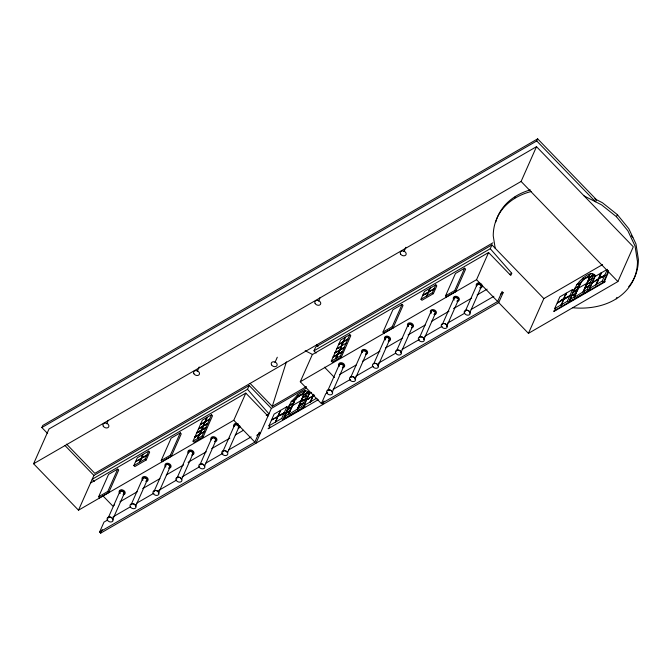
<?xml version="1.0" encoding="UTF-8"?>
<svg xmlns="http://www.w3.org/2000/svg" width="672" height="672" viewBox="0 0 672 672"><rect width="100%" height="100%" fill="white"/><g stroke="black" fill="none" stroke-linecap="round" stroke-linejoin="round"><path stroke-width="1.01" d="M250.102 383.418L272.278 406.358L286.415 361.855M47.603 433.499L41.849 427.543L42.773 425.452L537.659 138.86L596.459 199.685L595.535 201.776L536.735 140.952L537.659 138.86M267.985 416.052L245.809 393.112L233.772 420.277L78.498 510.199L33.6 463.756L49.006 428.988L536.508 146.672L633.301 246.792L617.896 281.568L528.444 333.362L476.549 279.686L488.586 252.521L510.762 275.461L511.745 273.252L490.266 248.716L491.954 244.91L543.85 298.595L528.444 333.362M106.697 423.772L108.242 420.277M78.498 510.199L93.904 475.423L249.178 385.51L271.354 408.442L255.948 443.218M99.49 498.036L98.658 496.734L108.562 474.382L117.734 469.073L118.7 470.072L108.671 492.727M98.658 496.734L107.831 491.425L117.734 469.073M488.586 252.521L312.32 354.589L300.283 381.755L321.384 403.586L497.65 301.51L502.051 291.572L503.126 292.69L498.725 302.627L100.674 533.14L99.607 532.031L104 522.102L107.638 520.002M100.674 533.14L102.27 529.528M108.133 518.062L119.801 491.736M141.532 458.296L143.119 454.373L148.697 451.139L149.671 452.138L146.202 459.967L134.803 466.57L133.837 465.562L135.526 461.748L141.212 458.632M135.526 461.748L137.306 457.741L143.119 454.373M124.186 493.576L112.518 519.901A2.377 1.772 23.9 0 0 109.805 517.096M133.837 465.562L139.415 462.336L141.112 458.522M135.61 461.555L141.196 458.321L142.884 454.507M139.415 462.336L141.338 458.388L147.118 455.062L148.697 451.139M140.599 460.404L141.196 458.321M139.65 462.202L145.228 458.968L147.025 455.263L143.842 457.111M131.074 504.781L142.741 478.456M147.118 480.295L135.458 506.621A2.377 1.772 23.9 0 0 134.207 504.185A2.377 1.772 23.9 0 0 131.317 504.386M197.291 371.305L199.231 366.937M162.044 461.815L161.204 460.513L171.116 438.161L180.289 432.844L181.255 433.852L171.217 456.498M165.673 465.175L154.006 491.501A2.377 1.772 23.9 0 1 154.258 491.106M161.204 460.513L170.386 455.196L180.289 432.844M158.39 493.34L170.058 467.015M201.575 430.13L207.094 417.329L211.562 414.733L212.528 415.741L203.162 436.876L193.99 442.184L193.024 441.185L194.83 437.111L199.408 434.633M194.83 437.111L196.678 432.936L205.96 427.736L201.482 430.324L199.727 434.297L201.482 430.324M196.678 432.936L198.526 428.761L207.791 423.251L209.656 419.387L207.866 420.428M204.952 422.117L200.374 424.595L198.526 428.761M200.374 424.595L202.39 420.05L207.094 417.329M177.358 477.28L188.614 451.895M193.024 441.185L197.492 438.589L199.298 434.524M194.914 436.909L199.391 434.322L201.256 430.458L196.787 433.045M196.762 432.734L201.239 430.147L203.104 426.283L198.635 428.879M204.851 421.999L203.087 425.972L206.909 424.082M200.466 424.393L204.935 421.806L206.858 417.455M197.492 438.589L199.525 434.389L204.112 431.911L205.85 427.627M197.602 438.707L199.391 434.322M202.633 427.745L203.339 426.157M203.314 425.846L204.481 423.57M207.194 417.438L205.271 421.781L209.639 419.084L211.562 414.733M181.742 479.119L192.99 453.734M197.828 438.572L202.196 435.868L204.002 431.794M201.466 430.013L205.943 427.426L207.791 423.251M199.878 464.932L211.546 438.606M204.683 465.839L215.93 440.446M94.231 481.53L92.215 479.228L247.489 389.306L249.178 385.51M234.486 425.326L222.818 451.651A2.377 1.772 23.9 0 0 222.718 452.113M227.615 452.55L238.862 427.165M274.974 362.468L277.292 357.235M99.607 532.031L254.881 442.109L259.274 432.18L260.35 433.289L256.712 435.397M318.545 301.09L320.09 297.595M318.217 399.731L268.078 428.77L270.102 427.081L268.918 425.855L274.142 414.07L286.902 406.678L288.086 407.904L282.87 419.689L281.686 418.463L286.902 406.678M277.754 416.43L275.402 422.444L277.981 416.296L284.55 412.692L271.488 420.059L278.057 416.455M277.838 416.228L280.636 410.306L278.074 416.094M275.772 421.621L276.503 419.966M278.426 415.624L279.157 413.969M307.364 391.927A12.97 4.116 -44 0 1 308.826 392.876L308.935 393.901L302.744 407.887L285.491 417.875L284.306 416.648L285.886 413.087L290.086 410.995M285.886 413.087L287.549 409.324L291.757 407.232L288.565 409.08M287.549 409.324L289.178 405.644L293.387 403.553M289.178 405.644L291.236 401.671L294.739 400.512M283.71 419.202L288.07 409.366M316.016 353.094L314.009 350.792L315.689 346.987L491.954 244.91M284.861 418.53L285.659 416.724M284.306 416.648L288.296 414.338L289.876 410.777M285.97 412.885L289.96 410.575L291.539 407.005M287.641 409.122L291.631 406.804L293.168 403.334M289.271 405.443L293.261 403.133L294.521 400.285M288.296 414.338L294.815 400.168A6.586 2.092 -44 0 1 300.258 395.111A6.586 2.092 -44 0 1 303.442 395.17L302.828 397.261M288.506 414.557L294.613 401.318M288.834 414.372L297.242 409.156L303.442 395.17M297.242 409.156L297.78 409.189L299.149 405.401L303.349 403.318L306.65 395.875L305.054 396.799M301.048 404.502L299.233 405.199L300.796 401.68L304.786 399.37M302.694 400.772L300.888 401.478L302.442 397.967L306.432 395.657M303.794 394.918L302.534 397.765L306.524 395.455L307.684 392.053L303.794 394.918L303.164 397.034M297.461 409.382L302.005 399.126M297.78 409.189L299.359 405.628L300.955 404.704M299.452 405.426L300.619 402.78M301.098 401.696L301.879 399.941M297.57 408.971L301.56 406.661L303.139 403.091M306.65 395.875L306.524 395.455M303.022 408.013L309.431 393.548A13.625 4.326 -44 0 0 307.776 391.448M304.055 407.417L304.844 405.628M282.87 419.689L304.895 406.93L303.71 405.703L309.977 402.074L312.766 396.505L310.968 397.538M308.372 398.899L306.365 399.714L312.631 396.085L313.37 394.43M309.977 402.074L310.422 402.167L312.774 396.144L314.563 395.111M313.597 394.296L313.076 396.169M311.522 399.68L312.992 396.371M343.543 341.712L345.358 337.252L349.835 334.664L350.801 335.664L341.435 356.798L332.262 362.116L331.296 361.108L333.102 357.034L342.468 351.632L344.232 347.659L334.95 352.867L339.528 350.389M333.102 357.034L334.95 352.867M335.034 352.666L336.798 348.692L346.055 343.182L347.819 339.209L343.451 341.905L341.586 345.769L343.35 341.796L347.819 339.209M340.544 343.594L343.224 342.04L338.646 344.518L336.798 348.692M338.646 344.518L340.662 339.973L345.358 337.252M331.296 361.108L335.765 358.52L337.68 354.556L334.102 356.63M333.186 356.84L337.663 354.245L339.419 350.272M339.511 350.078L341.376 346.214M343.115 341.93L341.603 346.08M338.73 344.324L343.207 341.729L345.131 337.386M335.765 358.52L337.798 354.312M337.999 354.228L341.502 345.971M336.101 358.495L337.663 354.245M340.906 347.668L339.847 350.053L344.207 347.348L346.055 343.182M335.992 358.386L340.469 355.799L342.384 351.834L338.806 353.909M343.434 341.594L347.911 339.007L349.835 334.664M321.384 403.586L325.786 393.649L327.608 392.599M339.301 364.627L327.634 390.953A2.377 1.772 23.9 0 1 328.255 390.256M322.459 404.695L324.064 401.083M332.43 391.852L343.678 366.467M403.981 251.614L405.913 247.246M350.566 377.672L362.233 351.347M354.95 379.512L366.618 353.186M383.846 333.371L383.006 332.069L392.91 309.716L402.083 304.399L403.057 305.407L393.019 328.054M373.918 363.451L385.174 338.066M383.006 332.069L392.179 326.752L402.083 304.399M377.882 366.232L389.55 339.906M408.106 324.778L396.438 351.103A2.377 1.772 23.9 0 1 396.682 350.708M428.249 292.236L426.67 296.159L430.256 288.086L435.842 284.852L436.808 285.852L433.348 293.681L421.949 300.283L420.983 299.275L422.671 295.462L428.358 292.345M422.671 295.462L424.444 291.455L430.256 288.086M412.49 326.617L400.823 352.943A2.377 1.772 23.9 0 0 399.84 350.675A2.377 1.772 23.9 0 0 397.068 350.406M422.755 295.268L428.341 292.034L430.03 288.221M429.526 290.102L428.677 292.009L434.154 288.666L435.842 284.852M426.796 295.915L432.373 292.681L434.171 288.977L432.575 289.901M431.038 311.497L419.378 337.823A2.377 1.772 23.9 0 1 419.622 337.428M435.422 313.337L423.755 339.662A2.377 1.772 23.9 0 0 423.797 338.722M446.384 297.15L445.544 295.848L455.456 273.496L464.629 268.187L465.595 269.186L455.557 291.833M445.544 295.848L454.726 290.539L464.629 268.187M442.31 324.542L453.978 298.217M458.363 300.056L446.695 326.382A2.377 1.772 23.9 0 0 444.578 323.635M33.6 463.756L521.102 181.448L536.508 146.672M514.45 198.559L515.374 196.476M465.251 311.262L476.91 284.936M469.627 313.102L481.295 286.776M555.82 309.859L554.635 308.633L559.86 296.848L572.62 289.456L573.804 290.682L568.588 302.467L567.403 301.249L572.62 289.456M554.98 310.346L555.769 308.566M560.104 301.51C569.402 291.833 556.492 312.707 562.078 303.442M557.508 302.87L563.556 299.015L566.126 293.219L565.606 295.1M565.79 298.066C560.381 302.854 568.747 288.666 565.841 294.966M563.556 299.015L563.917 299.3L564.74 297.452M568.394 296.713L570.268 295.478L563.791 298.88M593.082 274.714A12.97 4.116 -44 0 1 594.544 275.663L594.653 276.679L588.454 290.665L571.208 300.661L570.024 299.435L571.603 295.865L575.803 293.782M571.603 295.865L573.266 292.102L577.475 290.018L575.081 291.404M573.266 292.102L574.896 288.431L579.104 286.339M574.896 288.431L576.954 284.458L580.457 283.29L576.954 284.458M569.428 301.98L571.41 297.511M573.787 292.144L574.972 289.464L573.166 290.514M570.024 299.435L574.014 297.125L575.593 293.555M571.687 295.663L575.677 293.353L577.256 289.792M573.359 291.9L577.349 289.59L578.886 286.121M574.988 288.229L578.978 285.919L580.238 283.072M574.014 297.125L580.532 282.946A6.586 2.092 -44 0 1 585.976 277.889A6.586 2.092 -44 0 1 589.159 277.956L589.378 278.174M574.224 297.343L576.206 293.429M577.03 291.564L580.751 283.172A6.586 2.092 -44 0 1 581.482 282.215M574.552 297.158L582.96 291.942L589.159 277.956M572.561 307.726A74.886 55.91 23.9 0 0 637.476 261.517L635.048 246.061L627.866 230.773L616.434 216.712L617.358 214.628L602.44 202.742L594.703 198.786M582.96 291.942L583.498 291.976L584.867 288.187L589.067 286.096L590.722 282.374L589.126 283.298M590.772 273.605L590.612 273.622A12.97 4.116 -44 0 0 583.237 277.897L583.498 279.527L584.027 279.065A7.048 2.234 -44 0 1 587.882 276.83L590.772 273.605L592.822 273.764L593.603 274.907L589.512 277.704L584.951 287.986L588.941 285.676M583.892 291.085L585.077 288.414M585.95 286.448L586.513 284.466L590.503 282.156M583.279 291.757L587.278 289.439L588.857 285.877M586.816 284.483L590.596 281.954L592.452 278.46L593.401 274.84M590.722 282.374L590.596 281.954M588.739 290.8L595.148 276.335A13.625 4.326 -44 0 0 592.15 274.378M590.612 289.716L589.428 288.49L595.694 284.861L598.483 279.283M592.301 282.719L598.349 278.863L600.919 273.076L599.668 276.604M595.694 284.861L596.14 284.945L598.492 278.93L604.976 275.528L602.288 277.082M598.349 278.863L598.71 279.157L601.146 272.941L607.412 269.312M597.013 282.601L598.567 279.09M597.24 282.467L598.34 279.98M599.894 276.469L600.995 273.991M595.93 284.726L602.196 281.098L604.758 275.302M598.584 278.737L604.85 275.1L607.051 270.136M604.976 275.528L604.85 275.1M608.597 270.539L603.38 282.324L602.196 281.098M604.22 281.837L608.58 272M616.274 298.796L616.888 297.41M291.236 401.671L297.52 395.111A12.97 4.116 -44 0 1 304.895 390.835C306.474 390.928 300.342 394.405 303.576 394.296M577.164 284.676L579.331 281.576L583.237 277.897M291.404 401.444L294.697 400.05L297.52 396.967L297.276 395.321M577.122 284.231L580.415 282.836L583.237 279.754L582.994 278.107M297.52 395.111L297.78 396.74L298.309 396.287A7.048 2.234 -44 0 1 302.165 394.052L304.895 390.835M300.602 395.052A7.048 2.234 -44 0 1 302.383 394.271L305.273 391.045M589.394 277.175L589.697 277.78L589.084 276.856L588.227 276.788L589.714 275.419M297.998 396.967L298.519 396.505A7.048 2.234 -44 0 1 299.578 395.707M305.542 393.851C300.317 396.572 309.616 392.65 307.104 390.978L305.054 390.818M304.786 394.565L307.902 392.28L307.667 391.902M589.478 277.553L593.384 274.688M590.478 277.208L592.04 276.058M590.503 277.351L592.057 276.209M41.849 427.543L536.735 140.952M492.878 242.827L94.828 473.34L66.587 444.133M314.009 350.792L490.266 248.716M90.535 483.034L245.809 393.112M141.422 458.186L147.008 454.952M434.263 288.775L428.484 292.102L430.181 291.287M424.376 294.655L425.964 293.731M205.078 421.873L209.748 419.194M420.983 299.275L426.56 296.05M198.719 428.677L203.196 426.09M203.423 425.956L207.001 423.881M336.991 348.6L338.78 347.567M336.907 348.802L338.696 347.768M339.646 350.137L344.316 347.466M199.618 434.188L204.086 431.6M337.89 354.119L342.359 351.523M194.939 437.22L196.728 436.187M99.624 497.742L108.797 492.425L107.831 491.425M162.179 461.513L171.352 456.204L170.386 455.196M383.972 333.068L393.145 327.76L392.179 326.752M446.519 296.848L455.692 291.539L454.726 290.539M300.283 381.755L476.549 279.686M272.278 406.358L306.44 386.576M271.354 408.442L306.407 388.147M266.238 415.414L268.968 413.843L247.489 389.306M509.922 274.302L511.745 273.252M114.526 504.916L112.711 505.974L102.698 495.608M119.977 501.766L137.231 491.77M142.674 488.62L159.928 478.624M166.286 474.944L183.54 464.957M188.076 462.328L206.237 451.811M211.688 448.652L229.849 438.136M235.301 434.977L243.474 430.248M339.62 374.506L356.303 364.904M362.67 361.217L379.932 351.221M385.384 348.062L402.646 338.066M408.097 334.916L425.359 324.912M431.718 321.233L448.98 311.237M453.524 308.608L471.694 298.082M477.145 294.924L487.141 289.136M308.935 393.918L311.623 392.364M291.883 404.275L293.261 403.133M287.448 407.728L289.254 406.678M292.396 405.628L301.022 400.63M300.888 401.478L304.878 399.168M288.658 408.878L290.254 407.954M312.547 396.278L306.281 399.907L309.179 398.58M280.972 414.767L283.66 413.213M280.888 414.96L283.567 413.406M299.233 405.199L303.223 402.889M286.188 413.104L287.784 412.18M286.096 413.305L287.692 412.381M268.918 425.855L281.686 418.463M310.212 401.94L316.478 398.311L317.663 399.538M113.081 516.844L130.334 506.856A3.167 2.369 23.9 0 1 133.14 503.756A3.167 2.369 23.9 0 1 135.635 507.948A3.167 2.369 23.9 0 1 130.351 506.881M136.693 503.177L153.947 493.181M158.483 490.552L176.644 480.035M182.095 476.885L199.349 466.889M205.699 463.21L222.953 453.214M228.404 450.064L251.101 436.918M333.06 389.441L350.322 379.445M355.774 376.286L373.036 366.29M378.487 363.132L395.749 353.136M402.108 349.448L419.37 339.452M424.822 336.302L442.084 326.298M447.535 323.148L464.797 313.152M471.156 309.464L493.87 296.31M500.396 294.269L503.126 292.69M543.85 298.595L602.582 264.583M600.919 273.076L594.653 276.704L593.468 275.453M592.242 278.233L588.462 280.77L589.512 277.704M592.15 278.435L588.378 280.972M578.147 288.338L586.765 283.349M573.577 292.127L577.349 289.59M563.472 299.216L557.416 303.064M598.265 279.065L592.217 282.92M601.482 277.402L604.17 275.848M563.917 299.3L566.605 297.746M572.704 295.428L574.3 294.504M554.635 308.633L567.403 301.249M578.987 283.752L580.633 283.063M588.437 277.007L589.294 277.082M302.509 394.002L303.366 394.069L303.979 394.993M305.164 350.708L312.631 354.522M584.136 195.938L601.516 204.834L616.434 216.712M631.394 235.822L632.848 237.325M521.102 181.448L617.896 281.568M587.278 289.439L588.454 290.665M570.184 295.672L563.699 299.082L561.347 305.096M432.373 292.681L433.348 293.681M340.469 355.799L341.435 356.798M316.613 344.904L318.049 346.382M324.484 367.172L334.505 377.53M307.751 392.675L308.935 393.901M301.56 406.661L302.744 407.887M233.772 420.277L254.881 442.109M202.196 435.868L203.162 436.876M145.228 458.968L146.202 459.967M64.94 445.469L93.904 475.423M617.358 214.628L628.799 228.69L635.972 243.97L638.4 259.434A74.886 55.91 23.9 0 1 628.681 286.734M495.197 248.262L493.24 235.838A74.886 55.91 23.9 0 1 531.325 191.478M495.768 221.953A74.886 55.91 23.9 0 1 530.326 189.907M108.385 517.667A2.377 1.772 23.9 0 1 109.25 517.171M123.077 494.474A2.377 1.772 23.9 0 0 124.009 492.148A2.377 1.772 23.9 0 0 120.91 490.846A2.377 1.772 23.9 0 0 119.977 493.172A2.344 1.747 23.9 0 1 120.758 490.921A2.344 1.747 23.9 0 1 123.766 491.845A2.344 1.747 23.9 0 1 123.539 494.256M119.784 491.837A2.453 1.831 23.9 0 1 119.885 491.366M120.145 490.955A2.453 1.831 23.9 0 1 120.532 490.644M121.036 490.442A2.453 1.831 23.9 0 1 124.446 492.29M124.505 492.794A2.453 1.831 23.9 0 1 124.404 493.265M146.009 481.194A2.377 1.772 23.9 0 0 147.034 479.018A2.377 1.772 23.9 0 0 144.211 477.498A2.377 1.772 23.9 0 0 142.699 479.405A2.344 1.747 23.9 0 1 144.228 477.523A2.344 1.747 23.9 0 1 147.008 479.027A2.344 1.747 23.9 0 1 146 481.169M165.64 466.124A2.377 1.772 23.9 0 1 167.152 464.218A2.377 1.772 23.9 0 1 169.966 465.738A2.377 1.772 23.9 0 1 168.949 467.905A2.344 1.747 23.9 0 0 169.94 465.746A2.344 1.747 23.9 0 0 167.16 464.243A2.344 1.747 23.9 0 0 165.665 466.116M154.636 490.795A2.377 1.772 23.9 0 1 157.139 490.904A2.377 1.772 23.9 0 1 158.491 492.878M176.946 478.22A2.377 1.772 23.9 0 1 177.19 477.826M177.568 477.515A2.377 1.772 23.9 0 1 180.079 477.624A2.377 1.772 23.9 0 1 181.423 479.598M188.513 452.348A2.377 1.772 23.9 0 1 191.747 451.298A2.377 1.772 23.9 0 1 192.368 454.432A2.344 1.747 23.9 0 0 191.73 451.315A2.344 1.747 23.9 0 0 188.546 452.357M200.13 464.537A2.377 1.772 23.9 0 1 200.508 464.234M200.987 464.041A2.377 1.772 23.9 0 1 204.296 465.83M223.062 451.256A2.377 1.772 23.9 0 1 225.38 450.82A2.377 1.772 23.9 0 1 227.237 452.55M342.569 367.366A2.377 1.772 23.9 0 0 343.51 365.03A2.377 1.772 23.9 0 0 340.41 363.728A2.377 1.772 23.9 0 0 339.469 366.064A2.344 1.747 23.9 0 1 340.25 363.804A2.344 1.747 23.9 0 1 343.266 364.736A2.344 1.747 23.9 0 1 343.031 367.147M328.742 390.054A2.377 1.772 23.9 0 1 332.111 392.339M350.818 377.278A2.377 1.772 23.9 0 1 351.674 376.774M352.237 376.706A2.377 1.772 23.9 0 1 354.984 378.563M362.2 352.288A2.377 1.772 23.9 0 1 365.089 350.616A2.377 1.772 23.9 0 1 365.988 353.884M373.75 363.997A2.377 1.772 23.9 0 1 376.068 363.552A2.377 1.772 23.9 0 1 377.924 365.282M408.282 326.214A2.377 1.772 23.9 0 1 409.214 323.887A2.377 1.772 23.9 0 1 412.314 325.189A2.377 1.772 23.9 0 1 411.382 327.516A2.344 1.747 23.9 0 0 412.289 325.198A2.344 1.747 23.9 0 0 409.231 323.912A2.344 1.747 23.9 0 0 408.307 326.206M420.487 336.932A2.377 1.772 23.9 0 1 423.587 338.226M434.314 314.236A2.377 1.772 23.9 0 0 435.338 312.068A2.377 1.772 23.9 0 0 432.516 310.54A2.377 1.772 23.9 0 0 431.004 312.446A2.344 1.747 23.9 0 1 432.524 310.565A2.344 1.747 23.9 0 1 435.305 312.068A2.344 1.747 23.9 0 1 434.297 314.21M453.936 299.166A2.377 1.772 23.9 0 1 456.54 297.385A2.377 1.772 23.9 0 1 458.111 300.451A2.344 1.747 23.9 0 0 456.817 297.511A2.344 1.747 23.9 0 0 453.911 298.679M442.554 324.148A2.377 1.772 23.9 0 1 443.419 323.644M465.494 310.867A2.377 1.772 23.9 0 1 468.098 310.531A2.377 1.772 23.9 0 1 469.728 312.64M480.186 287.666A2.377 1.772 23.9 0 0 480.312 284.5A2.377 1.772 23.9 0 0 476.818 285.39A2.344 1.747 23.9 0 1 480.295 284.516A2.344 1.747 23.9 0 1 480.169 287.641M300.476 395.329A6.586 2.092 -44 0 1 303.66 395.396M295.764 399.428A6.586 2.092 -44 0 1 296.621 398.471M298.536 396.69A6.586 2.092 -44 0 1 299.519 395.942M587.076 277.662A6.586 2.092 -44 0 1 587.857 277.385M588.496 277.301A6.586 2.092 -44 0 1 589.268 277.704M586.32 277.838A7.048 2.234 -44 0 1 587.269 277.351M477.943 284.659A1.756 1.31 23.9 0 1 479.59 284.634M479.993 284.852A1.756 1.31 23.9 0 1 480.337 285.138M481.942 284.827A3.167 2.369 23.9 0 1 479.951 288.028M476.566 286.196A3.167 2.369 23.9 0 1 477.473 283.198A3.167 2.369 23.9 0 1 481.48 284.222M455.011 297.94A1.756 1.31 23.9 0 1 455.364 297.797M456.221 297.78A1.756 1.31 23.9 0 1 457.061 298.133M454.096 300.082A3.167 2.369 23.9 0 1 454.65 296.444A3.167 2.369 23.9 0 1 459.127 298.318A3.167 2.369 23.9 0 1 457.019 301.308M434.675 313.396A1.756 1.31 23.9 0 1 434.389 313.614M433.726 311.203A1.756 1.31 23.9 0 1 434.129 311.422M434.465 311.707A1.756 1.31 23.9 0 1 434.725 312.035M431.164 313.362A3.167 2.369 23.9 0 1 431.718 309.725A3.167 2.369 23.9 0 1 436.187 311.606A3.167 2.369 23.9 0 1 434.078 314.588M408.677 325.021A1.756 1.31 23.9 0 1 408.853 324.727M410.785 324.484A1.756 1.31 23.9 0 1 411.944 325.685M407.761 326.046A3.167 2.369 23.9 0 1 409.004 322.938A3.167 2.369 23.9 0 1 413.137 324.668A3.167 2.369 23.9 0 1 411.894 327.776M385.736 338.302A1.756 1.31 23.9 0 1 386.198 337.781M386.56 337.638A1.756 1.31 23.9 0 1 387.416 337.63M388.256 337.982A1.756 1.31 23.9 0 1 388.592 338.268M388.853 338.604A1.756 1.31 23.9 0 1 389.012 338.965M388.979 339.662A1.756 1.31 23.9 0 1 388.802 339.956M385.291 339.931A3.167 2.369 23.9 0 1 385.846 336.286A3.167 2.369 23.9 0 1 390.314 338.167A3.167 2.369 23.9 0 1 388.206 341.158M363.266 351.07A1.756 1.31 23.9 0 1 364.039 350.868M364.476 350.91A1.756 1.31 23.9 0 1 364.913 351.044M365.316 351.263A1.756 1.31 23.9 0 1 365.66 351.548M365.921 351.884A1.756 1.31 23.9 0 1 366.072 352.246M361.889 352.607A3.167 2.369 23.9 0 1 363.132 349.499A3.167 2.369 23.9 0 1 367.265 351.238A3.167 2.369 23.9 0 1 366.022 354.346M362.225 352.288A2.344 1.747 23.9 0 1 365.081 350.641A2.344 1.747 23.9 0 1 365.971 353.867M340.049 364.577A1.756 1.31 23.9 0 1 340.326 364.35M341.544 364.19A1.756 1.31 23.9 0 1 342.384 364.543M342.98 365.165A1.756 1.31 23.9 0 1 343.14 365.526M343.182 365.887A1.756 1.31 23.9 0 1 343.106 366.232M338.948 365.887A3.167 2.369 23.9 0 1 340.444 362.729A3.167 2.369 23.9 0 1 344.543 364.946A3.167 2.369 23.9 0 1 342.342 367.718M235.511 425.048A1.756 1.31 23.9 0 1 236.284 424.855M236.729 424.897A1.756 1.31 23.9 0 1 237.166 425.032M237.569 425.25A1.756 1.31 23.9 0 1 237.905 425.536M238.165 425.863A1.756 1.31 23.9 0 1 238.291 426.93M239.795 425.872A3.167 2.369 23.9 0 1 238.266 428.324M234.133 426.586A3.167 2.369 23.9 0 1 234.738 423.746A3.167 2.369 23.9 0 1 238.434 424.099M212.302 438.556A1.756 1.31 23.9 0 1 212.579 438.329M214.225 438.312A1.756 1.31 23.9 0 1 214.973 438.816M215.384 439.513A1.756 1.31 23.9 0 1 215.359 440.21M211.201 439.874A3.167 2.369 23.9 0 1 212.688 436.716A3.167 2.369 23.9 0 1 216.787 438.934A3.167 2.369 23.9 0 1 214.586 441.697M189.109 452.466A1.756 1.31 23.9 0 1 189.176 452.13M191.293 451.592A1.756 1.31 23.9 0 1 192.293 452.432M188.261 453.155A3.167 2.369 23.9 0 1 189.756 449.996A3.167 2.369 23.9 0 1 193.855 452.214A3.167 2.369 23.9 0 1 191.646 454.986M168.353 464.873A1.756 1.31 23.9 0 1 168.756 465.091M165.791 467.04A3.167 2.369 23.9 0 1 166.345 463.394A3.167 2.369 23.9 0 1 170.822 465.276A3.167 2.369 23.9 0 1 168.714 468.266M142.859 480.32A3.167 2.369 23.9 0 1 143.195 476.767A3.167 2.369 23.9 0 1 147.638 478.136A3.167 2.369 23.9 0 1 146.521 481.454M143.312 478.691A1.756 1.31 23.9 0 1 143.489 478.405M143.774 478.178A1.756 1.31 23.9 0 1 145.421 478.153M120.834 491.459A1.756 1.31 23.9 0 1 121.195 491.316M122.044 491.308A1.756 1.31 23.9 0 1 122.884 491.66M123.228 491.946A1.756 1.31 23.9 0 1 123.488 492.274M119.918 493.601A3.167 2.369 23.9 0 1 120.263 490.048A3.167 2.369 23.9 0 1 124.698 491.417A3.167 2.369 23.9 0 1 123.589 494.735M554.106 310.859L553.795 311.548L604.834 281.996L605.136 281.299L554.106 310.859M214.939 438.178A2.377 1.772 23.9 0 0 211.453 439.068A2.344 1.747 23.9 0 1 214.931 438.194A2.377 1.772 23.9 0 1 214.822 441.344A2.344 1.747 23.9 0 0 214.931 438.194M237.334 424.603A2.377 1.772 23.9 0 0 234.444 426.275A2.344 1.747 23.9 0 1 237.325 424.62A2.377 1.772 23.9 0 1 238.241 427.871A2.344 1.747 23.9 0 0 237.325 424.62M386.106 337.218A2.377 1.772 23.9 0 0 385.342 339.494A2.344 1.747 23.9 0 1 386.123 337.243A2.377 1.772 23.9 0 1 389.164 338.159A2.377 1.772 23.9 0 1 388.928 340.603A2.344 1.747 23.9 0 0 389.138 338.176A2.344 1.747 23.9 0 0 386.123 337.243M457.246 300.955A2.377 1.772 23.9 0 0 457.733 300.754A2.344 1.747 23.9 0 1 457.237 300.93M103.286 426.191A3.1 2.318 23.9 0 0 108.461 427.232A3.1 2.318 23.9 0 0 106.016 423.125A3.1 2.318 23.9 0 0 103.286 426.191M193.889 373.724A3.1 2.318 23.9 0 0 199.063 374.766A3.1 2.318 23.9 0 0 196.619 370.658A3.1 2.318 23.9 0 0 193.889 373.724M271.564 364.888A3.1 2.318 23.9 0 0 276.738 365.929A3.1 2.318 23.9 0 0 274.294 361.83A3.1 2.318 23.9 0 0 271.564 364.888M315.134 303.509A3.1 2.318 23.9 0 0 320.309 304.55A3.1 2.318 23.9 0 0 317.864 300.443A3.1 2.318 23.9 0 0 315.134 303.509M400.571 254.033A3.1 2.318 23.9 0 0 405.745 255.074A3.1 2.318 23.9 0 0 403.301 250.967A3.1 2.318 23.9 0 0 400.571 254.033M464.528 313.362A3.167 2.369 23.9 0 0 469.812 314.429A3.167 2.369 23.9 0 0 467.317 310.237A3.167 2.369 23.9 0 0 464.528 313.362M441.596 326.642A3.167 2.369 23.9 0 0 446.872 327.709A3.167 2.369 23.9 0 0 444.377 323.518A3.167 2.369 23.9 0 0 441.596 326.642M418.656 339.923A3.167 2.369 23.9 0 0 423.94 340.998A3.167 2.369 23.9 0 0 421.445 336.806A3.167 2.369 23.9 0 0 418.656 339.923M395.724 353.212A3.167 2.369 23.9 0 0 401.008 354.278A3.167 2.369 23.9 0 0 398.504 350.087A3.167 2.369 23.9 0 0 395.724 353.212M372.784 366.492A3.167 2.369 23.9 0 0 378.067 367.559A3.167 2.369 23.9 0 0 375.572 363.367A3.167 2.369 23.9 0 0 372.784 366.492M349.852 379.772A3.167 2.369 23.9 0 0 355.135 380.839A3.167 2.369 23.9 0 0 352.632 376.648A3.167 2.369 23.9 0 0 349.852 379.772M326.911 393.053A3.167 2.369 23.9 0 0 332.195 394.12A3.167 2.369 23.9 0 0 329.7 389.928A3.167 2.369 23.9 0 0 326.911 393.053M222.096 453.751A3.167 2.369 23.9 0 0 227.38 454.826A3.167 2.369 23.9 0 0 224.885 450.635A3.167 2.369 23.9 0 0 222.096 453.751M199.164 467.04A3.167 2.369 23.9 0 0 204.448 468.107A3.167 2.369 23.9 0 0 201.944 463.915A3.167 2.369 23.9 0 0 199.164 467.04M176.224 480.32A3.167 2.369 23.9 0 0 181.507 481.387A3.167 2.369 23.9 0 0 179.012 477.196A3.167 2.369 23.9 0 0 176.224 480.32M153.292 493.601A3.167 2.369 23.9 0 0 158.575 494.668A3.167 2.369 23.9 0 0 156.072 490.476A3.167 2.369 23.9 0 0 153.292 493.601M107.419 520.162A3.167 2.369 23.9 0 0 112.703 521.237A3.167 2.369 23.9 0 0 110.208 517.045A3.167 2.369 23.9 0 0 107.419 520.162"/></g></svg>
